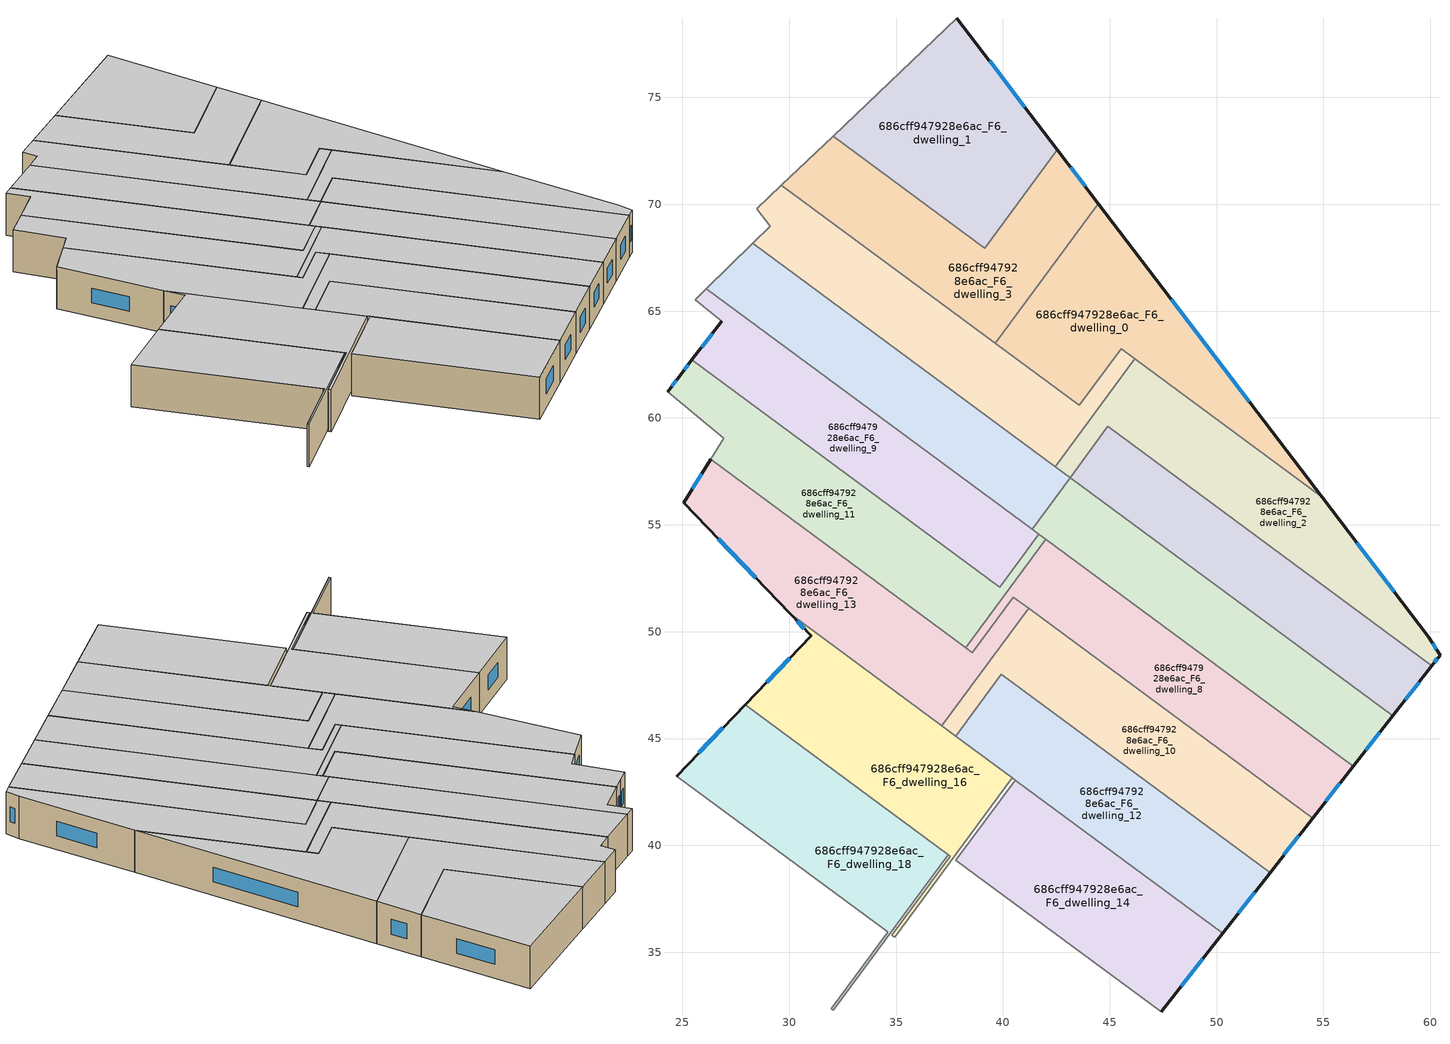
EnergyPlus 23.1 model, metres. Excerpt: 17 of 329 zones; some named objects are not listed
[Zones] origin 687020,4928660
686cff947928e6ac_F6_dwelling_0
 floor to 686cff947928e6ac_F5_dwelling_0 (EU_floor_Construction): 44.47,70.02 54.94,56.29 45.54,63.23 43.58,60.59 39.65,63.49 z18
 wall outside (EU_wall_Construction): 54.94,56.29 44.47,70.02 z18:21
 wall to 686cff947928e6ac_F6_dwelling_5 (EU_wall_Construction): 39.65,63.49 43.58,60.59 45.54,63.23 46.17,62.77 z18:21
 wall to 686cff947928e6ac_F6_dwelling_3 (EU_wall_Construction): 44.47,70.02 39.65,63.49 z18:21
 wall to 686cff947928e6ac_F6_dwelling_2 (EU_wall_Construction): 46.17,62.77 54.94,56.29 z18:21
 window (EU_Window_Construction): 51.54,60.75 47.88,65.55 z18.98:20.02
 ceiling to 686cff947928e6ac_F7_dwelling_0 (EU_floor_Construction): 54.94,56.29 44.47,70.02 39.65,63.49 43.58,60.59 45.54,63.23 z21
686cff947928e6ac_F6_dwelling_1
 floor to 686cff947928e6ac_F5_dwelling_1 (EU_floor_Construction): 37.84,78.71 42.55,72.54 39.15,67.95 32.05,73.19 z18
 wall outside (EU_wall_Construction): 42.55,72.54 37.84,78.71 z18:21
 wall to 686cff947928e6ac_F6_dwelling_3 (EU_wall_Construction): 32.05,73.19 39.15,67.95 42.55,72.54 z18:21
 wall adiabatic (EU_wall_Construction): 37.84,78.71 32.05,73.19 z18:21
 window (EU_Window_Construction): 41.02,74.55 39.37,76.71 z18.98:20.02
 ceiling to 686cff947928e6ac_F7_dwelling_1 (EU_floor_Construction): 39.15,67.95 42.55,72.54 37.84,78.71 32.05,73.19 z21
686cff947928e6ac_F6_dwelling_10
 floor to 686cff947928e6ac_F5_dwelling_10 (EU_floor_Construction): 54.49,41.27 52.5,38.73 39.93,48.01 37.79,45.12 37.15,45.59 41.2,51.09 z18
 wall outside (EU_wall_Construction): 52.5,38.73 54.49,41.27 z18:21
 wall to 686cff947928e6ac_F6_dwelling_12 (EU_wall_Construction): 37.79,45.12 39.93,48.01 52.5,38.73 z18:21
 wall to 686cff947928e6ac_F6_dwelling_13 (EU_wall_Construction): 41.2,51.09 37.15,45.59 z18:21
 wall to 686cff947928e6ac_F6_dwelling_8 (EU_wall_Construction): 54.49,41.27 41.2,51.09 z18:21
 wall to 686cff947928e6ac_F6_dwelling_16 (EU_wall_Construction): 37.15,45.59 37.79,45.12 z18:21
 window (EU_Window_Construction): 53.15,39.56 53.84,40.44 z18.98:20.02
 ceiling to 686cff947928e6ac_F7_dwelling_10 (EU_floor_Construction): 52.5,38.73 54.49,41.27 41.2,51.09 37.15,45.59 37.79,45.12 39.93,48.01 z21
686cff947928e6ac_F6_dwelling_11
 floor to 686cff947928e6ac_F5_dwelling_11 (EU_floor_Construction): 41.67,54.56 42,54.32 38.26,49.25 26.32,58.06 26.94,59.05 24.31,61.23 24.93,62.04 25.45,62.72 39.85,52.09 z18
 wall outside (EU_wall_Construction): 25.45,62.72 24.93,62.04 24.31,61.23 z18:21
 wall to 686cff947928e6ac_F6_dwelling_9 (EU_wall_Construction): 41.67,54.56 39.85,52.09 25.45,62.72 z18:21
 wall to 686cff947928e6ac_F6_dwelling_8 (EU_wall_Construction): 38.26,49.25 42,54.32 z18:21
 wall adiabatic (EU_wall_Construction): 24.31,61.23 26.94,59.05 26.32,58.06 z18:21
 wall to 686cff947928e6ac_F6_dwelling_6 (EU_wall_Construction): 42,54.32 41.67,54.56 z18:21
 wall to 686cff947928e6ac_F6_dwelling_13 (EU_wall_Construction): 26.32,58.06 38.26,49.25 z18:21
 window (EU_Window_Construction): 24.72,61.77 24.51,61.49 / 25.28,62.5 25.1,62.26 z18.98:20.02
 ceiling to 686cff947928e6ac_F7_dwelling_11 (EU_floor_Construction): 39.85,52.09 25.45,62.72 24.93,62.04 24.31,61.23 26.94,59.05 26.32,58.06 38.26,49.25 42,54.32 41.67,54.56 z21
686cff947928e6ac_F6_dwelling_12
 floor to 686cff947928e6ac_F5_dwelling_12 (EU_floor_Construction): 52.5,38.73 50.28,35.89 37.79,45.12 39.93,48.01 z18
 wall outside (EU_wall_Construction): 50.28,35.89 52.5,38.73 z18:21
 wall to 686cff947928e6ac_F6_dwelling_14 (EU_wall_Construction): 40.58,43.06 50.28,35.89 z18:21
 wall to 686cff947928e6ac_F6_dwelling_15 (EU_wall_Construction): 40.44,43.16 40.58,43.06 z18:21
 wall to 686cff947928e6ac_F6_dwelling_16 (EU_wall_Construction): 37.79,45.12 40.44,43.16 z18:21
 window (EU_Window_Construction): 51,36.81 51.78,37.81 z18.98:20.02
 ceiling to 686cff947928e6ac_F7_dwelling_12 (EU_floor_Construction): 50.28,35.89 52.5,38.73 39.93,48.01 37.79,45.12 z21
686cff947928e6ac_F6_dwelling_13
 floor to 686cff947928e6ac_F5_dwelling_13 (EU_floor_Construction): 40.48,51.62 41.2,51.09 37.15,45.59 30.05,50.83 25.06,56.04 26.32,58.06 38.56,49.02 z18
 wall outside (EU_wall_Construction): 26.32,58.06 25.06,56.04 30.05,50.83 z18:21
 wall to 686cff947928e6ac_F6_dwelling_8 (EU_wall_Construction): 41.2,51.09 40.48,51.62 38.56,49.02 38.26,49.25 z18:21
 wall to 686cff947928e6ac_F6_dwelling_16 (EU_wall_Construction): 30.05,50.83 37.15,45.59 z18:21
 window (EU_Window_Construction): 26.69,54.34 28.43,52.52 / 25.91,57.4 25.47,56.69 z18.98:20.02
 ceiling to 686cff947928e6ac_F7_dwelling_13 (EU_floor_Construction): 37.15,45.59 41.2,51.09 40.48,51.62 38.56,49.02 26.32,58.06 25.06,56.04 30.05,50.83 z21
686cff947928e6ac_F6_dwelling_14
 floor to 686cff947928e6ac_F5_dwelling_14 (EU_floor_Construction): 50.28,35.89 47.4,32.21 37.8,39.29 40.58,43.06 z18
 wall outside (EU_wall_Construction): 47.4,32.21 50.28,35.89 z18:21
 wall to 686cff947928e6ac_F6_dwelling_15 (EU_wall_Construction): 40.58,43.06 37.8,39.29 47.4,32.21 z18:21
 window (EU_Window_Construction): 48.34,33.41 49.34,34.69 z18.98:20.02
 ceiling to 686cff947928e6ac_F7_dwelling_14 (EU_floor_Construction): 47.4,32.21 50.28,35.89 40.58,43.06 37.8,39.29 z21
686cff947928e6ac_F6_dwelling_16
 floor to 686cff947928e6ac_F5_dwelling_16 (EU_floor_Construction): 40.44,43.16 34.94,35.7 34.8,35.8 37.53,39.5 27.94,46.58 31.04,49.8 30.05,50.83 z18
 wall outside (EU_wall_Construction): 30.05,50.83 31.04,49.8 27.94,46.58 z18:21
 wall to 686cff947928e6ac_F6_dwelling_15 (EU_wall_Construction): 34.94,35.7 40.44,43.16 z18:21
 wall to 686cff947928e6ac_F6_dwelling_17 (EU_wall_Construction): 37.44,39.56 37.53,39.5 34.8,35.8 34.94,35.7 z18:21
 wall to 686cff947928e6ac_F6_dwelling_18 (EU_wall_Construction): 27.94,46.58 37.44,39.56 z18:21
 window (EU_Window_Construction): 30.03,48.76 28.95,47.63 / 30.37,50.5 30.71,50.14 z18.98:20.02
 ceiling to 686cff947928e6ac_F7_dwelling_16 (EU_floor_Construction): 37.53,39.5 34.8,35.8 34.94,35.7 40.44,43.16 30.05,50.83 31.04,49.8 27.94,46.58 z21
686cff947928e6ac_F6_dwelling_18
 floor to 686cff947928e6ac_F5_dwelling_18 (EU_floor_Construction): 37.44,39.56 32.06,32.28 31.97,32.35 34.62,35.94 24.73,43.24 27.94,46.58 z18
 wall outside (EU_wall_Construction): 27.94,46.58 24.73,43.24 z18:21
 wall to 686cff947928e6ac_F6_dwelling_17 (EU_wall_Construction): 32.06,32.28 37.44,39.56 z18:21
 wall to 686cff947928e6ac_F6_dwelling_19 (EU_wall_Construction): 34.54,36 34.62,35.94 31.97,32.35 32.06,32.28 z18:21
 wall to 686cff947928e6ac_F6_dwelling_20 (EU_wall_Construction): 24.73,43.24 34.54,36 z18:21
 window (EU_Window_Construction): 26.9,45.49 25.78,44.33 z18.98:20.02
 ceiling to 686cff947928e6ac_F7_dwelling_18 (EU_floor_Construction): 34.62,35.94 31.97,32.35 32.06,32.28 37.44,39.56 27.94,46.58 24.73,43.24 z21
686cff947928e6ac_F6_dwelling_2
 floor to 686cff947928e6ac_F5_dwelling_2 (EU_floor_Construction): 54.94,56.29 59.93,49.74 60.45,48.89 60.07,48.41 44.91,59.6 43.14,57.2 42.44,57.72 46.17,62.76 z18
 wall outside (EU_wall_Construction): 60.07,48.41 60.45,48.89 59.93,49.74 54.94,56.29 z18:21
 wall to 686cff947928e6ac_F6_dwelling_4 (EU_wall_Construction): 43.14,57.2 44.91,59.6 60.07,48.41 z18:21
 wall to 686cff947928e6ac_F6_dwelling_5 (EU_wall_Construction): 46.17,62.76 42.44,57.72 z18:21
 wall to 686cff947928e6ac_F6_dwelling_7 (EU_wall_Construction): 42.44,57.72 43.14,57.2 z18:21
 window (EU_Window_Construction): 60.28,49.17 60.1,49.46 / 60.2,48.57 60.33,48.74 / 58.31,51.87 56.56,54.16 z18.98:20.02
 ceiling to 686cff947928e6ac_F7_dwelling_2 (EU_floor_Construction): 60.07,48.41 60.45,48.89 59.93,49.74 54.94,56.29 46.17,62.76 42.44,57.72 43.14,57.2 44.91,59.6 z21
686cff947928e6ac_F6_dwelling_3
 floor to 686cff947928e6ac_F5_dwelling_3 (EU_floor_Construction): 42.55,72.54 44.47,70.02 39.65,63.49 29.63,70.89 32.05,73.19 39.15,67.95 z18
 wall outside (EU_wall_Construction): 44.47,70.02 42.55,72.54 z18:21
 wall adiabatic (EU_wall_Construction): 32.05,73.19 29.63,70.89 z18:21
 wall to 686cff947928e6ac_F6_dwelling_5 (EU_wall_Construction): 29.63,70.89 39.65,63.49 z18:21
 window (EU_Window_Construction): 43.85,70.84 43.17,71.72 z18.98:20.02
 ceiling to 686cff947928e6ac_F7_dwelling_3 (EU_floor_Construction): 39.65,63.49 44.47,70.02 42.55,72.54 39.15,67.95 32.05,73.19 29.63,70.89 z21
686cff947928e6ac_F6_dwelling_4
 floor to 686cff947928e6ac_F5_dwelling_4 (EU_floor_Construction): 60.07,48.41 58.23,46.06 43.14,57.2 44.91,59.6 z18
 wall outside (EU_wall_Construction): 58.23,46.06 60.07,48.41 z18:21
 wall to 686cff947928e6ac_F6_dwelling_6 (EU_wall_Construction): 43.15,57.2 58.23,46.06 z18:21
 wall to 686cff947928e6ac_F6_dwelling_7 (EU_wall_Construction): 43.14,57.2 43.15,57.2 z18:21
 window (EU_Window_Construction): 58.83,46.82 59.47,47.64 z18.98:20.02
 ceiling to 686cff947928e6ac_F7_dwelling_4 (EU_floor_Construction): 58.23,46.06 60.07,48.41 44.91,59.6 43.14,57.2 z21
686cff947928e6ac_F6_dwelling_5
 floor to 686cff947928e6ac_F5_dwelling_5 (EU_floor_Construction): 45.54,63.23 46.17,62.76 42.44,57.72 28.3,68.17 29.11,68.96 28.48,69.79 29.63,70.89 43.58,60.59 z18
 wall adiabatic (EU_wall_Construction): 29.63,70.89 28.48,69.79 29.11,68.96 28.3,68.17 z18:21
 wall to 686cff947928e6ac_F6_dwelling_7 (EU_wall_Construction): 28.3,68.17 42.44,57.72 z18:21
 ceiling to 686cff947928e6ac_F7_dwelling_5 (EU_floor_Construction): 42.44,57.72 46.17,62.76 45.54,63.23 43.58,60.59 29.63,70.89 28.48,69.79 29.11,68.96 28.3,68.17 z21
686cff947928e6ac_F6_dwelling_6
 floor to 686cff947928e6ac_F5_dwelling_6 (EU_floor_Construction): 58.23,46.06 56.39,43.7 41.37,54.78 43.15,57.2 z18
 wall outside (EU_wall_Construction): 56.39,43.7 58.23,46.06 z18:21
 wall to 686cff947928e6ac_F6_dwelling_7 (EU_wall_Construction): 43.15,57.2 41.37,54.78 z18:21
 wall to 686cff947928e6ac_F6_dwelling_8 (EU_wall_Construction): 42,54.32 56.39,43.7 z18:21
 wall to 686cff947928e6ac_F6_dwelling_9 (EU_wall_Construction): 41.37,54.78 41.67,54.56 z18:21
 window (EU_Window_Construction): 56.99,44.46 57.63,45.29 z18.98:20.02
 ceiling to 686cff947928e6ac_F7_dwelling_6 (EU_floor_Construction): 56.39,43.7 58.23,46.06 43.15,57.2 41.37,54.78 z21
686cff947928e6ac_F6_dwelling_7
 floor to 686cff947928e6ac_F5_dwelling_7 (EU_floor_Construction): 43.15,57.2 41.37,54.78 26.12,66.04 28.3,68.17 z18
 wall adiabatic (EU_wall_Construction): 28.3,68.17 26.12,66.04 z18:21
 wall to 686cff947928e6ac_F6_dwelling_9 (EU_wall_Construction): 26.12,66.04 41.37,54.78 z18:21
 ceiling to 686cff947928e6ac_F7_dwelling_7 (EU_floor_Construction): 41.37,54.78 43.15,57.2 28.3,68.17 26.12,66.04 z21
686cff947928e6ac_F6_dwelling_8
 floor to 686cff947928e6ac_F5_dwelling_8 (EU_floor_Construction): 56.39,43.7 54.49,41.27 40.48,51.62 38.56,49.02 38.26,49.25 42,54.32 z18
 wall outside (EU_wall_Construction): 54.49,41.27 56.39,43.7 z18:21
 window (EU_Window_Construction): 55.11,42.06 55.77,42.91 z18.98:20.02
 ceiling to 686cff947928e6ac_F7_dwelling_8 (EU_floor_Construction): 54.49,41.27 56.39,43.7 42,54.32 38.26,49.25 38.56,49.02 40.48,51.62 z21
686cff947928e6ac_F6_dwelling_9
 floor to 686cff947928e6ac_F5_dwelling_9 (EU_floor_Construction): 41.67,54.56 39.85,52.09 25.45,62.72 26.84,64.54 25.6,65.54 26.12,66.04 z18
 wall outside (EU_wall_Construction): 26.84,64.54 25.45,62.72 z18:21
 wall adiabatic (EU_wall_Construction): 26.12,66.04 25.6,65.54 26.84,64.54 z18:21
 window (EU_Window_Construction): 26.39,63.94 25.9,63.31 z18.98:20.02
 ceiling to 686cff947928e6ac_F7_dwelling_9 (EU_floor_Construction): 39.85,52.09 41.67,54.56 26.12,66.04 25.6,65.54 26.84,64.54 25.45,62.72 z21
[Building]
EU S2 Campaign: North Axis=0; Terrain=City; Solar Distribution=FullExterior
[Site:Location]
Bologna: Latitude=44.5; Longitude=11.25; Time Zone=1; Elevation=37
[SizingPeriod:WeatherFileDays]
AnnualSizingPeriod: Begin Month=1; Begin Day of Month=1; End Month=12; End Day of Month=31; Day of Week for Start Day=Monday; Use Weather File Daylight Saving Period=No; Use Weather File Rain and Snow Indicators=No
[MATERIAL]
EU_InternalMass_Material: Roughness=MediumRough; Thickness=0.1; Conductivity=1; Density=1800; Specific Heat=900; Thermal Absorptance=0.9; Solar Absorptance=0.7; Visible Absorptance=0.7
[MATERIAL:NOMASS] Roughness=MediumRough; Thermal Absorptance=0.9; Solar Absorptance=0.7; Visible Absorptance=0.7
Name | Thermal Resistance
EU_wall_NoMass | 0.905828
EU_floor_NoMass | 0.67114
[WINDOWMATERIAL:SIMPLEGLAZINGSYSTEM]
EU_Window_SimpleGlazing: UFactor=4.52486; Solar Heat Gain Coefficient=0.85; Visible Transmittance=0.85
[CONSTRUCTION]
EU_wall_Construction: EU_wall_NoMass
EU_floor_Construction: EU_floor_NoMass
EU_Window_Construction: EU_Window_SimpleGlazing
EU_InternalMass_Construction: EU_InternalMass_Material
[ZONE] Type=1; Multiplier=1; Ceiling Height=autocalculate; Floor Area=autocalculate; Part of Total Floor Area=Yes
Name | Volume
686cff947928e6ac_F6_dwelling_0 | 168.287
686cff947928e6ac_F6_dwelling_1 | 168.281
686cff947928e6ac_F6_dwelling_10 | 168.247
686cff947928e6ac_F6_dwelling_11 | 168.291
686cff947928e6ac_F6_dwelling_12 | 168.253
686cff947928e6ac_F6_dwelling_13 | 168.284
686cff947928e6ac_F6_dwelling_14 | 168.27
686cff947928e6ac_F6_dwelling_16; 686cff947928e6ac_F6_dwelling_7 | 168.292
686cff947928e6ac_F6_dwelling_18 | 168.259
686cff947928e6ac_F6_dwelling_2 | 168.283
686cff947928e6ac_F6_dwelling_3 | 168.265
686cff947928e6ac_F6_dwelling_4 | 168.269
686cff947928e6ac_F6_dwelling_5 | 168.245
686cff947928e6ac_F6_dwelling_6 | 168.268
686cff947928e6ac_F6_dwelling_8 | 168.308
686cff947928e6ac_F6_dwelling_9 | 168.254
[INTERNALMASS] Construction=EU_InternalMass_Construction
Name | Zone or ZoneList | Surface Area
686cff947928e6ac_F6_dwelling_0_EU_InternalMass | 686cff947928e6ac_F6_dwelling_0 | 56.0903
686cff947928e6ac_F6_dwelling_1_EU_InternalMass | 686cff947928e6ac_F6_dwelling_1 | 56.093
686cff947928e6ac_F6_dwelling_2_EU_InternalMass | 686cff947928e6ac_F6_dwelling_2 | 56.0929
686cff947928e6ac_F6_dwelling_3_EU_InternalMass | 686cff947928e6ac_F6_dwelling_3 | 56.0902
686cff947928e6ac_F6_dwelling_4_EU_InternalMass | 686cff947928e6ac_F6_dwelling_4 | 56.089
686cff947928e6ac_F6_dwelling_5_EU_InternalMass | 686cff947928e6ac_F6_dwelling_5 | 56.0819
686cff947928e6ac_F6_dwelling_6_EU_InternalMass | 686cff947928e6ac_F6_dwelling_6 | 56.0887
686cff947928e6ac_F6_dwelling_7_EU_InternalMass | 686cff947928e6ac_F6_dwelling_7 | 56.0969
686cff947928e6ac_F6_dwelling_8_EU_InternalMass | 686cff947928e6ac_F6_dwelling_8 | 56.1021
686cff947928e6ac_F6_dwelling_9_EU_InternalMass | 686cff947928e6ac_F6_dwelling_9 | 56.0849
686cff947928e6ac_F6_dwelling_10_EU_InternalMass | 686cff947928e6ac_F6_dwelling_10 | 56.0826
686cff947928e6ac_F6_dwelling_11_EU_InternalMass | 686cff947928e6ac_F6_dwelling_11 | 56.0973
686cff947928e6ac_F6_dwelling_12_EU_InternalMass | 686cff947928e6ac_F6_dwelling_12 | 56.0928
686cff947928e6ac_F6_dwelling_13_EU_InternalMass | 686cff947928e6ac_F6_dwelling_13 | 56.0947
686cff947928e6ac_F6_dwelling_14_EU_InternalMass | 686cff947928e6ac_F6_dwelling_14 | 56.0896
686cff947928e6ac_F6_dwelling_16_EU_InternalMass | 686cff947928e6ac_F6_dwelling_16 | 56.0976
686cff947928e6ac_F6_dwelling_18_EU_InternalMass | 686cff947928e6ac_F6_dwelling_18 | 56.0861
[OTHEREQUIPMENT] Fuel Type=Electricity; Design Level Calculation Method=Watts/Area; Power per Zone Floor Area=1; Fraction Latent=0; Fraction Radiant=0; Fraction Lost=0; Carbon Dioxide Generation Rate=0; EndUse Subcategory=EU_Step8_InternalGains
Name | Zone or ZoneList or Space or SpaceList | Schedule
EU_Step8_InternalGain_686cff947928e6ac_F6_dwelling_0_f000 | 686cff947928e6ac_F6_dwelling_0 | EU_Step8_GainSchedule_686cff947928e6ac_F6_dwelling_0_f000
EU_Step8_InternalGain_686cff947928e6ac_F6_dwelling_1_f000 | 686cff947928e6ac_F6_dwelling_1 | EU_Step8_GainSchedule_686cff947928e6ac_F6_dwelling_1_f000
EU_Step8_InternalGain_686cff947928e6ac_F6_dwelling_2_f000 | 686cff947928e6ac_F6_dwelling_2 | EU_Step8_GainSchedule_686cff947928e6ac_F6_dwelling_2_f000
EU_Step8_InternalGain_686cff947928e6ac_F6_dwelling_3_f000 | 686cff947928e6ac_F6_dwelling_3 | EU_Step8_GainSchedule_686cff947928e6ac_F6_dwelling_3_f000
EU_Step8_InternalGain_686cff947928e6ac_F6_dwelling_4_f000 | 686cff947928e6ac_F6_dwelling_4 | EU_Step8_GainSchedule_686cff947928e6ac_F6_dwelling_4_f000
EU_Step8_InternalGain_686cff947928e6ac_F6_dwelling_5_f000 | 686cff947928e6ac_F6_dwelling_5 | EU_Step8_GainSchedule_686cff947928e6ac_F6_dwelling_5_f000
EU_Step8_InternalGain_686cff947928e6ac_F6_dwelling_6_f000 | 686cff947928e6ac_F6_dwelling_6 | EU_Step8_GainSchedule_686cff947928e6ac_F6_dwelling_6_f000
EU_Step8_InternalGain_686cff947928e6ac_F6_dwelling_7_f000 | 686cff947928e6ac_F6_dwelling_7 | EU_Step8_GainSchedule_686cff947928e6ac_F6_dwelling_7_f000
EU_Step8_InternalGain_686cff947928e6ac_F6_dwelling_8_f000 | 686cff947928e6ac_F6_dwelling_8 | EU_Step8_GainSchedule_686cff947928e6ac_F6_dwelling_8_f000
EU_Step8_InternalGain_686cff947928e6ac_F6_dwelling_9_f000 | 686cff947928e6ac_F6_dwelling_9 | EU_Step8_GainSchedule_686cff947928e6ac_F6_dwelling_9_f000
EU_Step8_InternalGain_686cff947928e6ac_F6_dwelling_10_f000 | 686cff947928e6ac_F6_dwelling_10 | EU_Step8_GainSchedule_686cff947928e6ac_F6_dwelling_10_f000
EU_Step8_InternalGain_686cff947928e6ac_F6_dwelling_11_f000 | 686cff947928e6ac_F6_dwelling_11 | EU_Step8_GainSchedule_686cff947928e6ac_F6_dwelling_11_f000
EU_Step8_InternalGain_686cff947928e6ac_F6_dwelling_12_f000 | 686cff947928e6ac_F6_dwelling_12 | EU_Step8_GainSchedule_686cff947928e6ac_F6_dwelling_12_f000
EU_Step8_InternalGain_686cff947928e6ac_F6_dwelling_13_f000 | 686cff947928e6ac_F6_dwelling_13 | EU_Step8_GainSchedule_686cff947928e6ac_F6_dwelling_13_f000
EU_Step8_InternalGain_686cff947928e6ac_F6_dwelling_14_f000 | 686cff947928e6ac_F6_dwelling_14 | EU_Step8_GainSchedule_686cff947928e6ac_F6_dwelling_14_f000
EU_Step8_InternalGain_686cff947928e6ac_F6_dwelling_16_f000 | 686cff947928e6ac_F6_dwelling_16 | EU_Step8_GainSchedule_686cff947928e6ac_F6_dwelling_16_f000
EU_Step8_InternalGain_686cff947928e6ac_F6_dwelling_18_f000 | 686cff947928e6ac_F6_dwelling_18 | EU_Step8_GainSchedule_686cff947928e6ac_F6_dwelling_18_f000
[ZONEVENTILATION:DESIGNFLOWRATE] Schedule=EU_AlwaysOn; Design Flow Rate Calculation Method=AirChanges/Hour; Air Changes per Hour=0.73129; Ventilation Type=Natural; Fan Pressure Rise=0; Fan Total Efficiency=1; Constant Term Coefficient=1; Temperature Term Coefficient=0; Velocity Term Coefficient=0; Velocity Squared Term Coefficient=0; Minimum Indoor Temperature=-100; Maximum Indoor Temperature=100; Delta Temperature=-100; Minimum Outdoor Temperature=-100; Maximum Outdoor Temperature=100; Maximum Wind Speed=40
Name | Zone or ZoneList or Space or SpaceList
EU_ConstantAir_686cff947928e6ac_F6_dwelling_0 | 686cff947928e6ac_F6_dwelling_0
EU_ConstantAir_686cff947928e6ac_F6_dwelling_1 | 686cff947928e6ac_F6_dwelling_1
EU_ConstantAir_686cff947928e6ac_F6_dwelling_2 | 686cff947928e6ac_F6_dwelling_2
EU_ConstantAir_686cff947928e6ac_F6_dwelling_3 | 686cff947928e6ac_F6_dwelling_3
EU_ConstantAir_686cff947928e6ac_F6_dwelling_4 | 686cff947928e6ac_F6_dwelling_4
EU_ConstantAir_686cff947928e6ac_F6_dwelling_5 | 686cff947928e6ac_F6_dwelling_5
EU_ConstantAir_686cff947928e6ac_F6_dwelling_6 | 686cff947928e6ac_F6_dwelling_6
EU_ConstantAir_686cff947928e6ac_F6_dwelling_7 | 686cff947928e6ac_F6_dwelling_7
EU_ConstantAir_686cff947928e6ac_F6_dwelling_8 | 686cff947928e6ac_F6_dwelling_8
EU_ConstantAir_686cff947928e6ac_F6_dwelling_9 | 686cff947928e6ac_F6_dwelling_9
EU_ConstantAir_686cff947928e6ac_F6_dwelling_10 | 686cff947928e6ac_F6_dwelling_10
EU_ConstantAir_686cff947928e6ac_F6_dwelling_11 | 686cff947928e6ac_F6_dwelling_11
EU_ConstantAir_686cff947928e6ac_F6_dwelling_12 | 686cff947928e6ac_F6_dwelling_12
EU_ConstantAir_686cff947928e6ac_F6_dwelling_13 | 686cff947928e6ac_F6_dwelling_13
EU_ConstantAir_686cff947928e6ac_F6_dwelling_14 | 686cff947928e6ac_F6_dwelling_14
EU_ConstantAir_686cff947928e6ac_F6_dwelling_16 | 686cff947928e6ac_F6_dwelling_16
EU_ConstantAir_686cff947928e6ac_F6_dwelling_18 | 686cff947928e6ac_F6_dwelling_18
[HVACTEMPLATE:ZONE:IDEALLOADSAIRSYSTEM] System Availability Schedule=EU_AlwaysOn; Maximum Heating Supply Air Temperature=50; Minimum Cooling Supply Air Temperature=13; Maximum Heating Supply Air Humidity Ratio=0.0156; Minimum Cooling Supply Air Humidity Ratio=0.0077; Heating Limit=NoLimit; Cooling Limit=NoLimit; Heating Availability Schedule=EU_AlwaysOn; Cooling Availability Schedule=EU_CoolingOff; Dehumidification Control Type=ConstantSensibleHeatRatio; Cooling Sensible Heat Ratio=0.7; Dehumidification Setpoint=60; Humidification Control Type=None; Humidification Setpoint=30; Outdoor Air Method=None; Outdoor Air Flow Rate per Person=0.00944; Outdoor Air Flow Rate per Zone Floor Area=0; Outdoor Air Flow Rate per Zone=0; Demand Controlled Ventilation Type=None; Outdoor Air Economizer Type=NoEconomizer; Heat Recovery Type=None; Sensible Heat Recovery Effectiveness=0.7; Latent Heat Recovery Effectiveness=0.65
Name | Template Thermostat
686cff947928e6ac_F6_dwelling_0 | EU_HeatOnly_686cff947928e6ac_F6_dwelling_0
686cff947928e6ac_F6_dwelling_1 | EU_HeatOnly_686cff947928e6ac_F6_dwelling_1
686cff947928e6ac_F6_dwelling_2 | EU_HeatOnly_686cff947928e6ac_F6_dwelling_2
686cff947928e6ac_F6_dwelling_3 | EU_HeatOnly_686cff947928e6ac_F6_dwelling_3
686cff947928e6ac_F6_dwelling_4 | EU_HeatOnly_686cff947928e6ac_F6_dwelling_4
686cff947928e6ac_F6_dwelling_5 | EU_HeatOnly_686cff947928e6ac_F6_dwelling_5
686cff947928e6ac_F6_dwelling_6 | EU_HeatOnly_686cff947928e6ac_F6_dwelling_6
686cff947928e6ac_F6_dwelling_7 | EU_HeatOnly_686cff947928e6ac_F6_dwelling_7
686cff947928e6ac_F6_dwelling_8 | EU_HeatOnly_686cff947928e6ac_F6_dwelling_8
686cff947928e6ac_F6_dwelling_9 | EU_HeatOnly_686cff947928e6ac_F6_dwelling_9
686cff947928e6ac_F6_dwelling_10 | EU_HeatOnly_686cff947928e6ac_F6_dwelling_10
686cff947928e6ac_F6_dwelling_11 | EU_HeatOnly_686cff947928e6ac_F6_dwelling_11
686cff947928e6ac_F6_dwelling_12 | EU_HeatOnly_686cff947928e6ac_F6_dwelling_12
686cff947928e6ac_F6_dwelling_13 | EU_HeatOnly_686cff947928e6ac_F6_dwelling_13
686cff947928e6ac_F6_dwelling_14 | EU_HeatOnly_686cff947928e6ac_F6_dwelling_14
686cff947928e6ac_F6_dwelling_16 | EU_HeatOnly_686cff947928e6ac_F6_dwelling_16
686cff947928e6ac_F6_dwelling_18 | EU_HeatOnly_686cff947928e6ac_F6_dwelling_18
[SIZING:ZONE] Zone Cooling Design Supply Air Temperature Input Method=SupplyAirTemperature; Zone Cooling Design Supply Air Temperature=13; Zone Heating Design Supply Air Temperature Input Method=SupplyAirTemperature; Zone Heating Design Supply Air Temperature=50; Zone Cooling Design Supply Air Humidity Ratio=0.008; Zone Heating Design Supply Air Humidity Ratio=0.008; Cooling Design Air Flow Method=DesignDay; Cooling Design Air Flow Rate=0; Cooling Minimum Air Flow per Zone Floor Area=0.000762; Cooling Minimum Air Flow=0; Cooling Minimum Air Flow Fraction=0.2; Heating Design Air Flow Method=DesignDay; Heating Design Air Flow Rate=0; Heating Maximum Air Flow per Zone Floor Area=0.002032; Heating Maximum Air Flow=0.141576; Heating Maximum Air Flow Fraction=0.3; Account for Dedicated Outdoor Air System=No; Dedicated Outdoor Air System Control Strategy=NeutralSupplyAir; Dedicated Outdoor Air Low Setpoint Temperature for Design=autosize; Dedicated Outdoor Air High Setpoint Temperature for Design=autosize; Zone Load Sizing Method=Sensible Load Only No Latent Load; Zone Latent Cooling Design Supply Air Humidity Ratio Input Method=HumidityRatioDifference; Zone Cooling Design Supply Air Humidity Ratio Difference=0.005; Zone Latent Heating Design Supply Air Humidity Ratio Input Method=HumidityRatioDifference; Zone Humidification Design Supply Air Humidity Ratio Difference=0.005
686cff947928e6ac_F6_dwelling_0; 686cff947928e6ac_F6_dwelling_1; 686cff947928e6ac_F6_dwelling_2; 686cff947928e6ac_F6_dwelling_3; 686cff947928e6ac_F6_dwelling_4; 686cff947928e6ac_F6_dwelling_5; 686cff947928e6ac_F6_dwelling_6; 686cff947928e6ac_F6_dwelling_7; 686cff947928e6ac_F6_dwelling_8; 686cff947928e6ac_F6_dwelling_9; 686cff947928e6ac_F6_dwelling_10; 686cff947928e6ac_F6_dwelling_11; 686cff947928e6ac_F6_dwelling_12; 686cff947928e6ac_F6_dwelling_13; 686cff947928e6ac_F6_dwelling_14; 686cff947928e6ac_F6_dwelling_16; 686cff947928e6ac_F6_dwelling_18
[SCHEDULE:CONSTANT]
Name | Hourly Value
EU_AlwaysOn | 1
EU_CoolingOff | 0
[SCHEDULE:FILE] Column Number=1; Rows to Skip at Top=0; Number of Hours of Data=8760; Column Separator=Comma; Interpolate to Timestep=No; Minutes per Item=60; Adjust Schedule for Daylight Savings=Yes
Name | File
EU_Step8_GainSchedule_686cff947928e6ac_F6_dwelling_0_f000 | ../../schedules/686cff947928e6ac/686cff947928e6ac_F6_dwelling_0_f000_gain.csv
EU_Step8_GainSchedule_686cff947928e6ac_F6_dwelling_1_f000 | ../../schedules/686cff947928e6ac/686cff947928e6ac_F6_dwelling_1_f000_gain.csv
EU_Step8_GainSchedule_686cff947928e6ac_F6_dwelling_2_f000 | ../../schedules/686cff947928e6ac/686cff947928e6ac_F6_dwelling_2_f000_gain.csv
EU_Step8_GainSchedule_686cff947928e6ac_F6_dwelling_3_f000 | ../../schedules/686cff947928e6ac/686cff947928e6ac_F6_dwelling_3_f000_gain.csv
EU_Step8_GainSchedule_686cff947928e6ac_F6_dwelling_4_f000 | ../../schedules/686cff947928e6ac/686cff947928e6ac_F6_dwelling_4_f000_gain.csv
EU_Step8_GainSchedule_686cff947928e6ac_F6_dwelling_5_f000 | ../../schedules/686cff947928e6ac/686cff947928e6ac_F6_dwelling_5_f000_gain.csv
EU_Step8_GainSchedule_686cff947928e6ac_F6_dwelling_6_f000 | ../../schedules/686cff947928e6ac/686cff947928e6ac_F6_dwelling_6_f000_gain.csv
EU_Step8_GainSchedule_686cff947928e6ac_F6_dwelling_7_f000 | ../../schedules/686cff947928e6ac/686cff947928e6ac_F6_dwelling_7_f000_gain.csv
EU_Step8_GainSchedule_686cff947928e6ac_F6_dwelling_8_f000 | ../../schedules/686cff947928e6ac/686cff947928e6ac_F6_dwelling_8_f000_gain.csv
EU_Step8_GainSchedule_686cff947928e6ac_F6_dwelling_9_f000 | ../../schedules/686cff947928e6ac/686cff947928e6ac_F6_dwelling_9_f000_gain.csv
EU_Step8_GainSchedule_686cff947928e6ac_F6_dwelling_10_f000 | ../../schedules/686cff947928e6ac/686cff947928e6ac_F6_dwelling_10_f000_gain.csv
EU_Step8_GainSchedule_686cff947928e6ac_F6_dwelling_11_f000 | ../../schedules/686cff947928e6ac/686cff947928e6ac_F6_dwelling_11_f000_gain.csv
EU_Step8_GainSchedule_686cff947928e6ac_F6_dwelling_12_f000 | ../../schedules/686cff947928e6ac/686cff947928e6ac_F6_dwelling_12_f000_gain.csv
EU_Step8_GainSchedule_686cff947928e6ac_F6_dwelling_13_f000 | ../../schedules/686cff947928e6ac/686cff947928e6ac_F6_dwelling_13_f000_gain.csv
EU_Step8_GainSchedule_686cff947928e6ac_F6_dwelling_14_f000 | ../../schedules/686cff947928e6ac/686cff947928e6ac_F6_dwelling_14_f000_gain.csv
EU_Step8_GainSchedule_686cff947928e6ac_F6_dwelling_16_f000 | ../../schedules/686cff947928e6ac/686cff947928e6ac_F6_dwelling_16_f000_gain.csv
EU_Step8_GainSchedule_686cff947928e6ac_F6_dwelling_18_f000 | ../../schedules/686cff947928e6ac/686cff947928e6ac_F6_dwelling_18_f000_gain.csv
